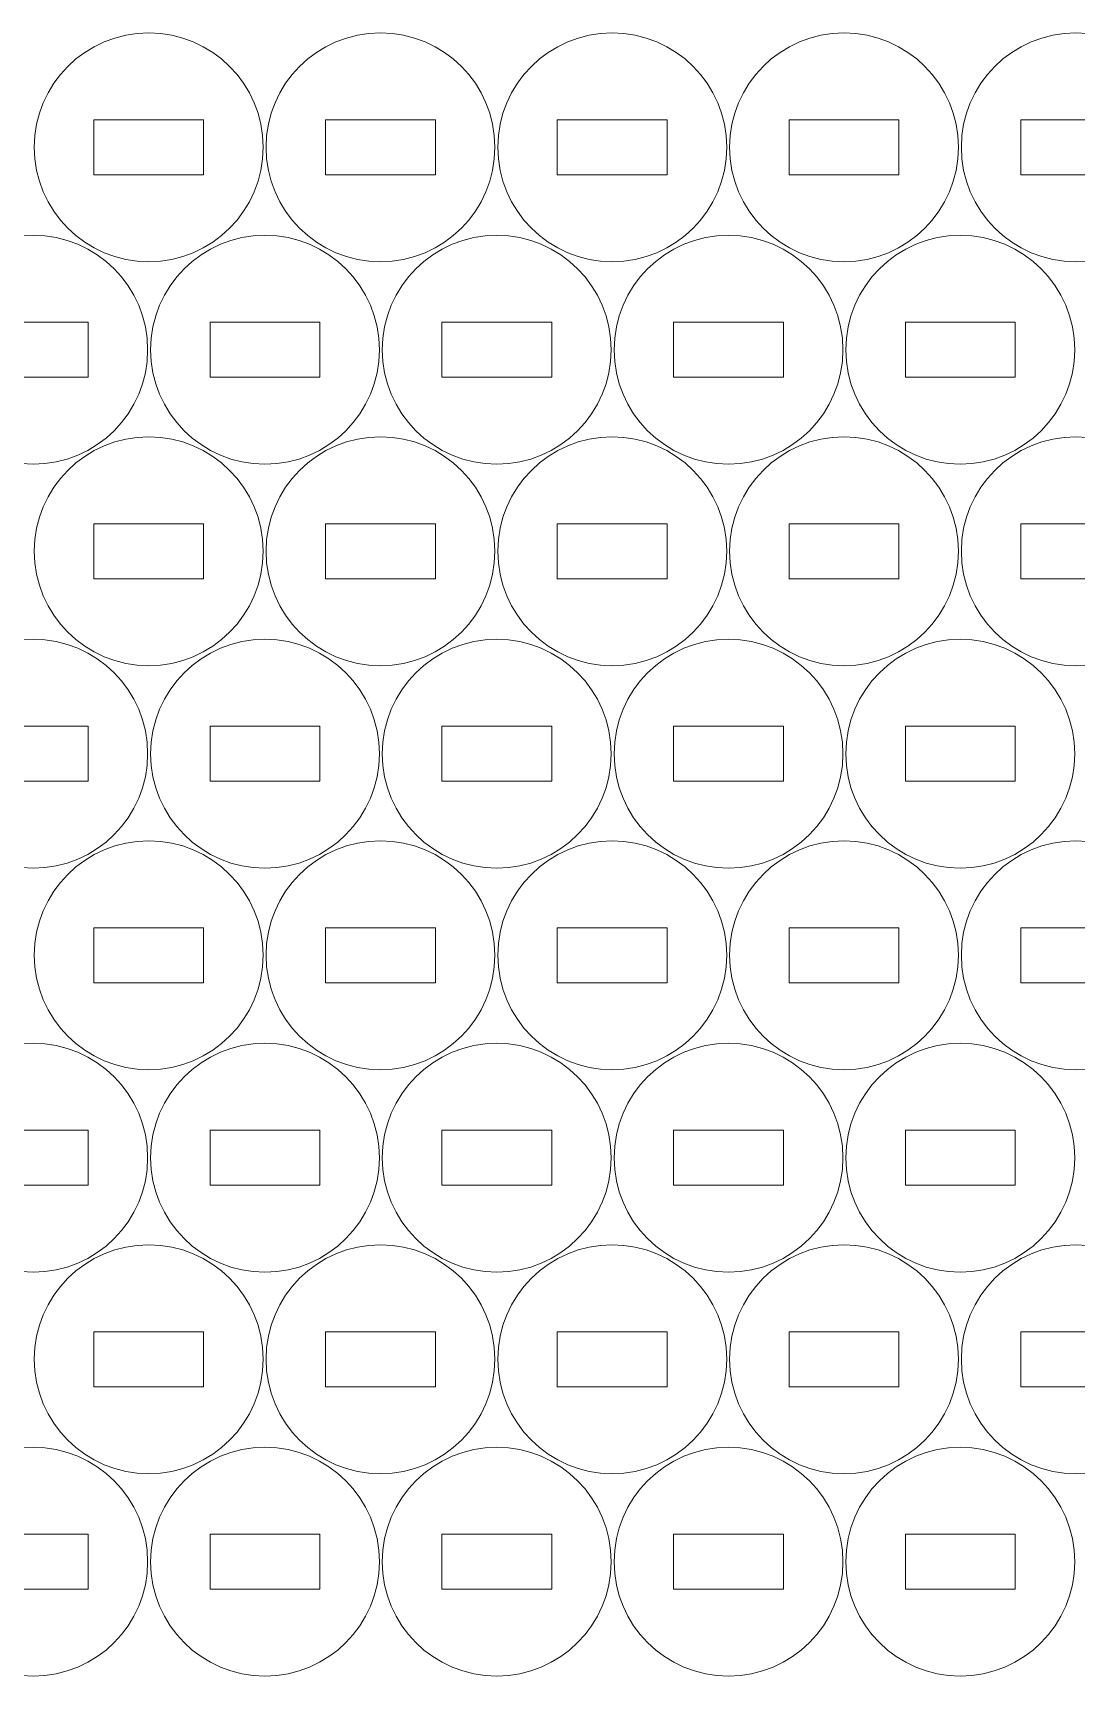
# Model space of a CAD drawing. Header units: millimetres. Extents: x -292 to 292, y -175 to 175.
# Drawn here: x 11.6 to 68.6, y -174.7 to -84.9 of the extents above; entities that cross this region are included whole.
import ezdxf

# ---------------------------------------------------------------- set-up
doc = ezdxf.new("R2010")
doc.units = ezdxf.units.MM
doc.header["$MEASUREMENT"] = 0
doc.layers.add('Camada 1', color=7, linetype='Continuous')

msp = doc.modelspace()

# ---------------------------------------------------------------- linework, layer by layer
at = {"layer": 'Camada 1', "lineweight": 20}
for points in [[(17.9634, -84.9321), (21.4151, -84.9321), (24.2134, -87.7304), (24.2134, -91.1821), (24.2134, -91.1821), (24.2134, -94.6338), (21.4151, -97.4321), (17.9634, -97.4321), (17.9634, -97.4321), (14.5117, -97.4321), (11.7134, -94.6338), (11.7134, -91.1821), (11.7134, -91.1821), (11.7134, -87.7304), (14.5117, -84.9321), (17.9634, -84.9321)], [(30.6222, -84.9321), (34.0739, -84.9321), (36.8722, -87.7304), (36.8722, -91.1821), (36.8722, -91.1821), (36.8722, -94.6338), (34.0739, -97.4321), (30.6222, -97.4321), (30.6222, -97.4321), (27.1705, -97.4321), (24.3722, -94.6338), (24.3722, -91.1821), (24.3722, -91.1821), (24.3722, -87.7304), (27.1705, -84.9321), (30.6222, -84.9321)], [(43.281, -84.9321), (46.7327, -84.9321), (49.531, -87.7304), (49.531, -91.1821), (49.531, -91.1821), (49.531, -94.6338), (46.7327, -97.4321), (43.281, -97.4321), (43.281, -97.4321), (39.8293, -97.4321), (37.031, -94.6338), (37.031, -91.1821), (37.031, -91.1821), (37.031, -87.7304), (39.8293, -84.9321), (43.281, -84.9321)], [(55.9398, -84.9321), (59.3915, -84.9321), (62.1898, -87.7304), (62.1898, -91.1821), (62.1898, -91.1821), (62.1898, -94.6338), (59.3915, -97.4321), (55.9398, -97.4321), (55.9398, -97.4321), (52.4881, -97.4321), (49.6898, -94.6338), (49.6898, -91.1821), (49.6898, -91.1821), (49.6898, -87.7304), (52.4881, -84.9321), (55.9398, -84.9321)], [(68.5986, -84.9321), (72.0503, -84.9321), (74.8486, -87.7304), (74.8486, -91.1821), (74.8486, -91.1821), (74.8486, -94.6338), (72.0503, -97.4321), (68.5986, -97.4321), (68.5986, -97.4321), (65.1469, -97.4321), (62.3486, -94.6338), (62.3486, -91.1821), (62.3486, -91.1821), (62.3486, -87.7304), (65.1469, -84.9321), (68.5986, -84.9321)], [(14.9634, -89.6821), (14.9634, -89.6821), (20.9634, -89.6821), (20.9634, -89.6821), (20.9634, -89.6821), (20.9634, -89.6821), (20.9634, -92.6821), (20.9634, -92.6821), (20.9634, -92.6821), (20.9634, -92.6821), (14.9634, -92.6821), (14.9634, -92.6821), (14.9634, -92.6821), (14.9634, -92.6821), (14.9634, -89.6821), (14.9634, -89.6821)], [(27.6222, -89.6821), (27.6222, -89.6821), (33.6222, -89.6821), (33.6222, -89.6821), (33.6222, -89.6821), (33.6222, -89.6821), (33.6222, -92.6821), (33.6222, -92.6821), (33.6222, -92.6821), (33.6222, -92.6821), (27.6222, -92.6821), (27.6222, -92.6821), (27.6222, -92.6821), (27.6222, -92.6821), (27.6222, -89.6821), (27.6222, -89.6821)], [(40.281, -89.6821), (40.281, -89.6821), (46.281, -89.6821), (46.281, -89.6821), (46.281, -89.6821), (46.281, -89.6821), (46.281, -92.6821), (46.281, -92.6821), (46.281, -92.6821), (46.281, -92.6821), (40.281, -92.6821), (40.281, -92.6821), (40.281, -92.6821), (40.281, -92.6821), (40.281, -89.6821), (40.281, -89.6821)], [(52.9398, -89.6821), (52.9398, -89.6821), (58.9398, -89.6821), (58.9398, -89.6821), (58.9398, -89.6821), (58.9398, -89.6821), (58.9398, -92.6821), (58.9398, -92.6821), (58.9398, -92.6821), (58.9398, -92.6821), (52.9398, -92.6821), (52.9398, -92.6821), (52.9398, -92.6821), (52.9398, -92.6821), (52.9398, -89.6821), (52.9398, -89.6821)], [(65.5986, -89.6821), (65.5986, -89.6821), (71.5986, -89.6821), (71.5986, -89.6821), (71.5986, -89.6821), (71.5986, -89.6821), (71.5986, -92.6821), (71.5986, -92.6821), (71.5986, -92.6821), (71.5986, -92.6821), (65.5986, -92.6821), (65.5986, -92.6821), (65.5986, -92.6821), (65.5986, -92.6821), (65.5986, -89.6821), (65.5986, -89.6821)], [(11.6546, -95.9917), (15.1063, -95.9917), (17.9046, -98.79), (17.9046, -102.2417), (17.9046, -102.2417), (17.9046, -105.6934), (15.1063, -108.4917), (11.6546, -108.4917), (11.6546, -108.4917), (8.2029, -108.4917), (5.4046, -105.6934), (5.4046, -102.2417), (5.4046, -102.2417), (5.4046, -98.79), (8.2029, -95.9917), (11.6546, -95.9917)], [(24.3134, -95.9917), (27.7651, -95.9917), (30.5634, -98.79), (30.5634, -102.2417), (30.5634, -102.2417), (30.5634, -105.6934), (27.7651, -108.4917), (24.3134, -108.4917), (24.3134, -108.4917), (20.8617, -108.4917), (18.0634, -105.6934), (18.0634, -102.2417), (18.0634, -102.2417), (18.0634, -98.79), (20.8617, -95.9917), (24.3134, -95.9917)], [(36.9722, -95.9917), (40.4239, -95.9917), (43.2222, -98.79), (43.2222, -102.2417), (43.2222, -102.2417), (43.2222, -105.6934), (40.4239, -108.4917), (36.9722, -108.4917), (36.9722, -108.4917), (33.5205, -108.4917), (30.7222, -105.6934), (30.7222, -102.2417), (30.7222, -102.2417), (30.7222, -98.79), (33.5205, -95.9917), (36.9722, -95.9917)], [(49.631, -95.9917), (53.0827, -95.9917), (55.881, -98.79), (55.881, -102.2417), (55.881, -102.2417), (55.881, -105.6934), (53.0827, -108.4917), (49.631, -108.4917), (49.631, -108.4917), (46.1793, -108.4917), (43.381, -105.6934), (43.381, -102.2417), (43.381, -102.2417), (43.381, -98.79), (46.1793, -95.9917), (49.631, -95.9917)], [(62.2898, -95.9917), (65.7415, -95.9917), (68.5398, -98.79), (68.5398, -102.2417), (68.5398, -102.2417), (68.5398, -105.6934), (65.7415, -108.4917), (62.2898, -108.4917), (62.2898, -108.4917), (58.8381, -108.4917), (56.0398, -105.6934), (56.0398, -102.2417), (56.0398, -102.2417), (56.0398, -98.79), (58.8381, -95.9917), (62.2898, -95.9917)], [(8.6546, -100.7417), (8.6546, -100.7417), (14.6546, -100.7417), (14.6546, -100.7417), (14.6546, -100.7417), (14.6546, -100.7417), (14.6546, -103.7417), (14.6546, -103.7417), (14.6546, -103.7417), (14.6546, -103.7417), (8.6546, -103.7417), (8.6546, -103.7417), (8.6546, -103.7417), (8.6546, -103.7417), (8.6546, -100.7417), (8.6546, -100.7417)], [(21.3134, -100.7417), (21.3134, -100.7417), (27.3134, -100.7417), (27.3134, -100.7417), (27.3134, -100.7417), (27.3134, -100.7417), (27.3134, -103.7417), (27.3134, -103.7417), (27.3134, -103.7417), (27.3134, -103.7417), (21.3134, -103.7417), (21.3134, -103.7417), (21.3134, -103.7417), (21.3134, -103.7417), (21.3134, -100.7417), (21.3134, -100.7417)], [(33.9722, -100.7417), (33.9722, -100.7417), (39.9722, -100.7417), (39.9722, -100.7417), (39.9722, -100.7417), (39.9722, -100.7417), (39.9722, -103.7417), (39.9722, -103.7417), (39.9722, -103.7417), (39.9722, -103.7417), (33.9722, -103.7417), (33.9722, -103.7417), (33.9722, -103.7417), (33.9722, -103.7417), (33.9722, -100.7417), (33.9722, -100.7417)], [(46.631, -100.7417), (46.631, -100.7417), (52.631, -100.7417), (52.631, -100.7417), (52.631, -100.7417), (52.631, -100.7417), (52.631, -103.7417), (52.631, -103.7417), (52.631, -103.7417), (52.631, -103.7417), (46.631, -103.7417), (46.631, -103.7417), (46.631, -103.7417), (46.631, -103.7417), (46.631, -100.7417), (46.631, -100.7417)], [(59.2898, -100.7417), (59.2898, -100.7417), (65.2898, -100.7417), (65.2898, -100.7417), (65.2898, -100.7417), (65.2898, -100.7417), (65.2898, -103.7417), (65.2898, -103.7417), (65.2898, -103.7417), (65.2898, -103.7417), (59.2898, -103.7417), (59.2898, -103.7417), (59.2898, -103.7417), (59.2898, -103.7417), (59.2898, -100.7417), (59.2898, -100.7417)], [(17.9634, -106.9984), (21.4151, -106.9984), (24.2134, -109.7967), (24.2134, -113.2484), (24.2134, -113.2484), (24.2134, -116.7001), (21.4151, -119.4984), (17.9634, -119.4984), (17.9634, -119.4984), (14.5117, -119.4984), (11.7134, -116.7001), (11.7134, -113.2484), (11.7134, -113.2484), (11.7134, -109.7967), (14.5117, -106.9984), (17.9634, -106.9984)], [(30.6222, -106.9984), (34.0739, -106.9984), (36.8722, -109.7967), (36.8722, -113.2484), (36.8722, -113.2484), (36.8722, -116.7001), (34.0739, -119.4984), (30.6222, -119.4984), (30.6222, -119.4984), (27.1705, -119.4984), (24.3722, -116.7001), (24.3722, -113.2484), (24.3722, -113.2484), (24.3722, -109.7967), (27.1705, -106.9984), (30.6222, -106.9984)], [(43.281, -106.9984), (46.7327, -106.9984), (49.531, -109.7967), (49.531, -113.2484), (49.531, -113.2484), (49.531, -116.7001), (46.7327, -119.4984), (43.281, -119.4984), (43.281, -119.4984), (39.8293, -119.4984), (37.031, -116.7001), (37.031, -113.2484), (37.031, -113.2484), (37.031, -109.7967), (39.8293, -106.9984), (43.281, -106.9984)], [(55.9398, -106.9984), (59.3915, -106.9984), (62.1898, -109.7967), (62.1898, -113.2484), (62.1898, -113.2484), (62.1898, -116.7001), (59.3915, -119.4984), (55.9398, -119.4984), (55.9398, -119.4984), (52.4881, -119.4984), (49.6898, -116.7001), (49.6898, -113.2484), (49.6898, -113.2484), (49.6898, -109.7967), (52.4881, -106.9984), (55.9398, -106.9984)], [(68.5986, -106.9984), (72.0503, -106.9984), (74.8486, -109.7967), (74.8486, -113.2484), (74.8486, -113.2484), (74.8486, -116.7001), (72.0503, -119.4984), (68.5986, -119.4984), (68.5986, -119.4984), (65.1469, -119.4984), (62.3486, -116.7001), (62.3486, -113.2484), (62.3486, -113.2484), (62.3486, -109.7967), (65.1469, -106.9984), (68.5986, -106.9984)], [(14.9634, -111.7484), (14.9634, -111.7484), (20.9634, -111.7484), (20.9634, -111.7484), (20.9634, -111.7484), (20.9634, -111.7484), (20.9634, -114.7484), (20.9634, -114.7484), (20.9634, -114.7484), (20.9634, -114.7484), (14.9634, -114.7484), (14.9634, -114.7484), (14.9634, -114.7484), (14.9634, -114.7484), (14.9634, -111.7484), (14.9634, -111.7484)], [(27.6222, -111.7484), (27.6222, -111.7484), (33.6222, -111.7484), (33.6222, -111.7484), (33.6222, -111.7484), (33.6222, -111.7484), (33.6222, -114.7484), (33.6222, -114.7484), (33.6222, -114.7484), (33.6222, -114.7484), (27.6222, -114.7484), (27.6222, -114.7484), (27.6222, -114.7484), (27.6222, -114.7484), (27.6222, -111.7484), (27.6222, -111.7484)], [(40.281, -111.7484), (40.281, -111.7484), (46.281, -111.7484), (46.281, -111.7484), (46.281, -111.7484), (46.281, -111.7484), (46.281, -114.7484), (46.281, -114.7484), (46.281, -114.7484), (46.281, -114.7484), (40.281, -114.7484), (40.281, -114.7484), (40.281, -114.7484), (40.281, -114.7484), (40.281, -111.7484), (40.281, -111.7484)], [(52.9398, -111.7484), (52.9398, -111.7484), (58.9398, -111.7484), (58.9398, -111.7484), (58.9398, -111.7484), (58.9398, -111.7484), (58.9398, -114.7484), (58.9398, -114.7484), (58.9398, -114.7484), (58.9398, -114.7484), (52.9398, -114.7484), (52.9398, -114.7484), (52.9398, -114.7484), (52.9398, -114.7484), (52.9398, -111.7484), (52.9398, -111.7484)], [(65.5986, -111.7484), (65.5986, -111.7484), (71.5986, -111.7484), (71.5986, -111.7484), (71.5986, -111.7484), (71.5986, -111.7484), (71.5986, -114.7484), (71.5986, -114.7484), (71.5986, -114.7484), (71.5986, -114.7484), (65.5986, -114.7484), (65.5986, -114.7484), (65.5986, -114.7484), (65.5986, -114.7484), (65.5986, -111.7484), (65.5986, -111.7484)], [(11.6546, -118.058), (15.1063, -118.058), (17.9046, -120.8563), (17.9046, -124.308), (17.9046, -124.308), (17.9046, -127.7597), (15.1063, -130.558), (11.6546, -130.558), (11.6546, -130.558), (8.2029, -130.558), (5.4046, -127.7597), (5.4046, -124.308), (5.4046, -124.308), (5.4046, -120.8563), (8.2029, -118.058), (11.6546, -118.058)], [(24.3134, -118.058), (27.7651, -118.058), (30.5634, -120.8563), (30.5634, -124.308), (30.5634, -124.308), (30.5634, -127.7597), (27.7651, -130.558), (24.3134, -130.558), (24.3134, -130.558), (20.8617, -130.558), (18.0634, -127.7597), (18.0634, -124.308), (18.0634, -124.308), (18.0634, -120.8563), (20.8617, -118.058), (24.3134, -118.058)], [(36.9722, -118.058), (40.4239, -118.058), (43.2222, -120.8563), (43.2222, -124.308), (43.2222, -124.308), (43.2222, -127.7597), (40.4239, -130.558), (36.9722, -130.558), (36.9722, -130.558), (33.5205, -130.558), (30.7222, -127.7597), (30.7222, -124.308), (30.7222, -124.308), (30.7222, -120.8563), (33.5205, -118.058), (36.9722, -118.058)], [(49.631, -118.058), (53.0827, -118.058), (55.881, -120.8563), (55.881, -124.308), (55.881, -124.308), (55.881, -127.7597), (53.0827, -130.558), (49.631, -130.558), (49.631, -130.558), (46.1793, -130.558), (43.381, -127.7597), (43.381, -124.308), (43.381, -124.308), (43.381, -120.8563), (46.1793, -118.058), (49.631, -118.058)], [(62.2898, -118.058), (65.7415, -118.058), (68.5398, -120.8563), (68.5398, -124.308), (68.5398, -124.308), (68.5398, -127.7597), (65.7415, -130.558), (62.2898, -130.558), (62.2898, -130.558), (58.8381, -130.558), (56.0398, -127.7597), (56.0398, -124.308), (56.0398, -124.308), (56.0398, -120.8563), (58.8381, -118.058), (62.2898, -118.058)], [(8.6546, -122.808), (8.6546, -122.808), (14.6546, -122.808), (14.6546, -122.808), (14.6546, -122.808), (14.6546, -122.808), (14.6546, -125.808), (14.6546, -125.808), (14.6546, -125.808), (14.6546, -125.808), (8.6546, -125.808), (8.6546, -125.808), (8.6546, -125.808), (8.6546, -125.808), (8.6546, -122.808), (8.6546, -122.808)], [(21.3134, -122.808), (21.3134, -122.808), (27.3134, -122.808), (27.3134, -122.808), (27.3134, -122.808), (27.3134, -122.808), (27.3134, -125.808), (27.3134, -125.808), (27.3134, -125.808), (27.3134, -125.808), (21.3134, -125.808), (21.3134, -125.808), (21.3134, -125.808), (21.3134, -125.808), (21.3134, -122.808), (21.3134, -122.808)], [(33.9722, -122.808), (33.9722, -122.808), (39.9722, -122.808), (39.9722, -122.808), (39.9722, -122.808), (39.9722, -122.808), (39.9722, -125.808), (39.9722, -125.808), (39.9722, -125.808), (39.9722, -125.808), (33.9722, -125.808), (33.9722, -125.808), (33.9722, -125.808), (33.9722, -125.808), (33.9722, -122.808), (33.9722, -122.808)], [(46.631, -122.808), (46.631, -122.808), (52.631, -122.808), (52.631, -122.808), (52.631, -122.808), (52.631, -122.808), (52.631, -125.808), (52.631, -125.808), (52.631, -125.808), (52.631, -125.808), (46.631, -125.808), (46.631, -125.808), (46.631, -125.808), (46.631, -125.808), (46.631, -122.808), (46.631, -122.808)], [(59.2898, -122.808), (59.2898, -122.808), (65.2898, -122.808), (65.2898, -122.808), (65.2898, -122.808), (65.2898, -122.808), (65.2898, -125.808), (65.2898, -125.808), (65.2898, -125.808), (65.2898, -125.808), (59.2898, -125.808), (59.2898, -125.808), (59.2898, -125.808), (59.2898, -125.808), (59.2898, -122.808), (59.2898, -122.808)], [(17.9634, -129.0647), (21.4151, -129.0647), (24.2134, -131.863), (24.2134, -135.3147), (24.2134, -135.3147), (24.2134, -138.7664), (21.4151, -141.5647), (17.9634, -141.5647), (17.9634, -141.5647), (14.5117, -141.5647), (11.7134, -138.7664), (11.7134, -135.3147), (11.7134, -135.3147), (11.7134, -131.863), (14.5117, -129.0647), (17.9634, -129.0647)], [(30.6222, -129.0647), (34.0739, -129.0647), (36.8722, -131.863), (36.8722, -135.3147), (36.8722, -135.3147), (36.8722, -138.7664), (34.0739, -141.5647), (30.6222, -141.5647), (30.6222, -141.5647), (27.1705, -141.5647), (24.3722, -138.7664), (24.3722, -135.3147), (24.3722, -135.3147), (24.3722, -131.863), (27.1705, -129.0647), (30.6222, -129.0647)], [(43.281, -129.0647), (46.7327, -129.0647), (49.531, -131.863), (49.531, -135.3147), (49.531, -135.3147), (49.531, -138.7664), (46.7327, -141.5647), (43.281, -141.5647), (43.281, -141.5647), (39.8293, -141.5647), (37.031, -138.7664), (37.031, -135.3147), (37.031, -135.3147), (37.031, -131.863), (39.8293, -129.0647), (43.281, -129.0647)], [(55.9398, -129.0647), (59.3915, -129.0647), (62.1898, -131.863), (62.1898, -135.3147), (62.1898, -135.3147), (62.1898, -138.7664), (59.3915, -141.5647), (55.9398, -141.5647), (55.9398, -141.5647), (52.4881, -141.5647), (49.6898, -138.7664), (49.6898, -135.3147), (49.6898, -135.3147), (49.6898, -131.863), (52.4881, -129.0647), (55.9398, -129.0647)], [(68.5986, -129.0647), (72.0503, -129.0647), (74.8486, -131.863), (74.8486, -135.3147), (74.8486, -135.3147), (74.8486, -138.7664), (72.0503, -141.5647), (68.5986, -141.5647), (68.5986, -141.5647), (65.1469, -141.5647), (62.3486, -138.7664), (62.3486, -135.3147), (62.3486, -135.3147), (62.3486, -131.863), (65.1469, -129.0647), (68.5986, -129.0647)], [(14.9634, -133.8147), (14.9634, -133.8147), (20.9634, -133.8147), (20.9634, -133.8147), (20.9634, -133.8147), (20.9634, -133.8147), (20.9634, -136.8147), (20.9634, -136.8147), (20.9634, -136.8147), (20.9634, -136.8147), (14.9634, -136.8147), (14.9634, -136.8147), (14.9634, -136.8147), (14.9634, -136.8147), (14.9634, -133.8147), (14.9634, -133.8147)], [(27.6222, -133.8147), (27.6222, -133.8147), (33.6222, -133.8147), (33.6222, -133.8147), (33.6222, -133.8147), (33.6222, -133.8147), (33.6222, -136.8147), (33.6222, -136.8147), (33.6222, -136.8147), (33.6222, -136.8147), (27.6222, -136.8147), (27.6222, -136.8147), (27.6222, -136.8147), (27.6222, -136.8147), (27.6222, -133.8147), (27.6222, -133.8147)], [(40.281, -133.8147), (40.281, -133.8147), (46.281, -133.8147), (46.281, -133.8147), (46.281, -133.8147), (46.281, -133.8147), (46.281, -136.8147), (46.281, -136.8147), (46.281, -136.8147), (46.281, -136.8147), (40.281, -136.8147), (40.281, -136.8147), (40.281, -136.8147), (40.281, -136.8147), (40.281, -133.8147), (40.281, -133.8147)], [(52.9398, -133.8147), (52.9398, -133.8147), (58.9398, -133.8147), (58.9398, -133.8147), (58.9398, -133.8147), (58.9398, -133.8147), (58.9398, -136.8147), (58.9398, -136.8147), (58.9398, -136.8147), (58.9398, -136.8147), (52.9398, -136.8147), (52.9398, -136.8147), (52.9398, -136.8147), (52.9398, -136.8147), (52.9398, -133.8147), (52.9398, -133.8147)], [(65.5986, -133.8147), (65.5986, -133.8147), (71.5986, -133.8147), (71.5986, -133.8147), (71.5986, -133.8147), (71.5986, -133.8147), (71.5986, -136.8147), (71.5986, -136.8147), (71.5986, -136.8147), (71.5986, -136.8147), (65.5986, -136.8147), (65.5986, -136.8147), (65.5986, -136.8147), (65.5986, -136.8147), (65.5986, -133.8147), (65.5986, -133.8147)], [(11.6546, -140.1243), (15.1063, -140.1243), (17.9046, -142.9226), (17.9046, -146.3743), (17.9046, -146.3743), (17.9046, -149.826), (15.1063, -152.6243), (11.6546, -152.6243), (11.6546, -152.6243), (8.2029, -152.6243), (5.4046, -149.826), (5.4046, -146.3743), (5.4046, -146.3743), (5.4046, -142.9226), (8.2029, -140.1243), (11.6546, -140.1243)], [(24.3134, -140.1243), (27.7651, -140.1243), (30.5634, -142.9226), (30.5634, -146.3743), (30.5634, -146.3743), (30.5634, -149.826), (27.7651, -152.6243), (24.3134, -152.6243), (24.3134, -152.6243), (20.8617, -152.6243), (18.0634, -149.826), (18.0634, -146.3743), (18.0634, -146.3743), (18.0634, -142.9226), (20.8617, -140.1243), (24.3134, -140.1243)], [(36.9722, -140.1243), (40.4239, -140.1243), (43.2222, -142.9226), (43.2222, -146.3743), (43.2222, -146.3743), (43.2222, -149.826), (40.4239, -152.6243), (36.9722, -152.6243), (36.9722, -152.6243), (33.5205, -152.6243), (30.7222, -149.826), (30.7222, -146.3743), (30.7222, -146.3743), (30.7222, -142.9226), (33.5205, -140.1243), (36.9722, -140.1243)], [(49.631, -140.1243), (53.0827, -140.1243), (55.881, -142.9226), (55.881, -146.3743), (55.881, -146.3743), (55.881, -149.826), (53.0827, -152.6243), (49.631, -152.6243), (49.631, -152.6243), (46.1793, -152.6243), (43.381, -149.826), (43.381, -146.3743), (43.381, -146.3743), (43.381, -142.9226), (46.1793, -140.1243), (49.631, -140.1243)], [(62.2898, -140.1243), (65.7415, -140.1243), (68.5398, -142.9226), (68.5398, -146.3743), (68.5398, -146.3743), (68.5398, -149.826), (65.7415, -152.6243), (62.2898, -152.6243), (62.2898, -152.6243), (58.8381, -152.6243), (56.0398, -149.826), (56.0398, -146.3743), (56.0398, -146.3743), (56.0398, -142.9226), (58.8381, -140.1243), (62.2898, -140.1243)], [(8.6546, -144.8743), (8.6546, -144.8743), (14.6546, -144.8743), (14.6546, -144.8743), (14.6546, -144.8743), (14.6546, -144.8743), (14.6546, -147.8743), (14.6546, -147.8743), (14.6546, -147.8743), (14.6546, -147.8743), (8.6546, -147.8743), (8.6546, -147.8743), (8.6546, -147.8743), (8.6546, -147.8743), (8.6546, -144.8743), (8.6546, -144.8743)], [(21.3134, -144.8743), (21.3134, -144.8743), (27.3134, -144.8743), (27.3134, -144.8743), (27.3134, -144.8743), (27.3134, -144.8743), (27.3134, -147.8743), (27.3134, -147.8743), (27.3134, -147.8743), (27.3134, -147.8743), (21.3134, -147.8743), (21.3134, -147.8743), (21.3134, -147.8743), (21.3134, -147.8743), (21.3134, -144.8743), (21.3134, -144.8743)], [(33.9722, -144.8743), (33.9722, -144.8743), (39.9722, -144.8743), (39.9722, -144.8743), (39.9722, -144.8743), (39.9722, -144.8743), (39.9722, -147.8743), (39.9722, -147.8743), (39.9722, -147.8743), (39.9722, -147.8743), (33.9722, -147.8743), (33.9722, -147.8743), (33.9722, -147.8743), (33.9722, -147.8743), (33.9722, -144.8743), (33.9722, -144.8743)], [(46.631, -144.8743), (46.631, -144.8743), (52.631, -144.8743), (52.631, -144.8743), (52.631, -144.8743), (52.631, -144.8743), (52.631, -147.8743), (52.631, -147.8743), (52.631, -147.8743), (52.631, -147.8743), (46.631, -147.8743), (46.631, -147.8743), (46.631, -147.8743), (46.631, -147.8743), (46.631, -144.8743), (46.631, -144.8743)], [(59.2898, -144.8743), (59.2898, -144.8743), (65.2898, -144.8743), (65.2898, -144.8743), (65.2898, -144.8743), (65.2898, -144.8743), (65.2898, -147.8743), (65.2898, -147.8743), (65.2898, -147.8743), (65.2898, -147.8743), (59.2898, -147.8743), (59.2898, -147.8743), (59.2898, -147.8743), (59.2898, -147.8743), (59.2898, -144.8743), (59.2898, -144.8743)], [(17.9634, -151.131), (21.4151, -151.131), (24.2134, -153.9293), (24.2134, -157.381), (24.2134, -157.381), (24.2134, -160.8327), (21.4151, -163.631), (17.9634, -163.631), (17.9634, -163.631), (14.5117, -163.631), (11.7134, -160.8327), (11.7134, -157.381), (11.7134, -157.381), (11.7134, -153.9293), (14.5117, -151.131), (17.9634, -151.131)], [(30.6222, -151.131), (34.0739, -151.131), (36.8722, -153.9293), (36.8722, -157.381), (36.8722, -157.381), (36.8722, -160.8327), (34.0739, -163.631), (30.6222, -163.631), (30.6222, -163.631), (27.1705, -163.631), (24.3722, -160.8327), (24.3722, -157.381), (24.3722, -157.381), (24.3722, -153.9293), (27.1705, -151.131), (30.6222, -151.131)], [(43.281, -151.131), (46.7327, -151.131), (49.531, -153.9293), (49.531, -157.381), (49.531, -157.381), (49.531, -160.8327), (46.7327, -163.631), (43.281, -163.631), (43.281, -163.631), (39.8293, -163.631), (37.031, -160.8327), (37.031, -157.381), (37.031, -157.381), (37.031, -153.9293), (39.8293, -151.131), (43.281, -151.131)], [(55.9398, -151.131), (59.3915, -151.131), (62.1898, -153.9293), (62.1898, -157.381), (62.1898, -157.381), (62.1898, -160.8327), (59.3915, -163.631), (55.9398, -163.631), (55.9398, -163.631), (52.4881, -163.631), (49.6898, -160.8327), (49.6898, -157.381), (49.6898, -157.381), (49.6898, -153.9293), (52.4881, -151.131), (55.9398, -151.131)], [(68.5986, -151.131), (72.0503, -151.131), (74.8486, -153.9293), (74.8486, -157.381), (74.8486, -157.381), (74.8486, -160.8327), (72.0503, -163.631), (68.5986, -163.631), (68.5986, -163.631), (65.1469, -163.631), (62.3486, -160.8327), (62.3486, -157.381), (62.3486, -157.381), (62.3486, -153.9293), (65.1469, -151.131), (68.5986, -151.131)], [(14.9634, -155.881), (14.9634, -155.881), (20.9634, -155.881), (20.9634, -155.881), (20.9634, -155.881), (20.9634, -155.881), (20.9634, -158.881), (20.9634, -158.881), (20.9634, -158.881), (20.9634, -158.881), (14.9634, -158.881), (14.9634, -158.881), (14.9634, -158.881), (14.9634, -158.881), (14.9634, -155.881), (14.9634, -155.881)], [(27.6222, -155.881), (27.6222, -155.881), (33.6222, -155.881), (33.6222, -155.881), (33.6222, -155.881), (33.6222, -155.881), (33.6222, -158.881), (33.6222, -158.881), (33.6222, -158.881), (33.6222, -158.881), (27.6222, -158.881), (27.6222, -158.881), (27.6222, -158.881), (27.6222, -158.881), (27.6222, -155.881), (27.6222, -155.881)], [(40.281, -155.881), (40.281, -155.881), (46.281, -155.881), (46.281, -155.881), (46.281, -155.881), (46.281, -155.881), (46.281, -158.881), (46.281, -158.881), (46.281, -158.881), (46.281, -158.881), (40.281, -158.881), (40.281, -158.881), (40.281, -158.881), (40.281, -158.881), (40.281, -155.881), (40.281, -155.881)], [(52.9398, -155.881), (52.9398, -155.881), (58.9398, -155.881), (58.9398, -155.881), (58.9398, -155.881), (58.9398, -155.881), (58.9398, -158.881), (58.9398, -158.881), (58.9398, -158.881), (58.9398, -158.881), (52.9398, -158.881), (52.9398, -158.881), (52.9398, -158.881), (52.9398, -158.881), (52.9398, -155.881), (52.9398, -155.881)], [(65.5986, -155.881), (65.5986, -155.881), (71.5986, -155.881), (71.5986, -155.881), (71.5986, -155.881), (71.5986, -155.881), (71.5986, -158.881), (71.5986, -158.881), (71.5986, -158.881), (71.5986, -158.881), (65.5986, -158.881), (65.5986, -158.881), (65.5986, -158.881), (65.5986, -158.881), (65.5986, -155.881), (65.5986, -155.881)], [(11.6546, -162.1906), (15.1063, -162.1906), (17.9046, -164.9889), (17.9046, -168.4406), (17.9046, -168.4406), (17.9046, -171.8923), (15.1063, -174.6906), (11.6546, -174.6906), (11.6546, -174.6906), (8.2029, -174.6906), (5.4046, -171.8923), (5.4046, -168.4406), (5.4046, -168.4406), (5.4046, -164.9889), (8.2029, -162.1906), (11.6546, -162.1906)], [(24.3134, -162.1906), (27.7651, -162.1906), (30.5634, -164.9889), (30.5634, -168.4406), (30.5634, -168.4406), (30.5634, -171.8923), (27.7651, -174.6906), (24.3134, -174.6906), (24.3134, -174.6906), (20.8617, -174.6906), (18.0634, -171.8923), (18.0634, -168.4406), (18.0634, -168.4406), (18.0634, -164.9889), (20.8617, -162.1906), (24.3134, -162.1906)], [(36.9722, -162.1906), (40.4239, -162.1906), (43.2222, -164.9889), (43.2222, -168.4406), (43.2222, -168.4406), (43.2222, -171.8923), (40.4239, -174.6906), (36.9722, -174.6906), (36.9722, -174.6906), (33.5205, -174.6906), (30.7222, -171.8923), (30.7222, -168.4406), (30.7222, -168.4406), (30.7222, -164.9889), (33.5205, -162.1906), (36.9722, -162.1906)], [(49.631, -162.1906), (53.0827, -162.1906), (55.881, -164.9889), (55.881, -168.4406), (55.881, -168.4406), (55.881, -171.8923), (53.0827, -174.6906), (49.631, -174.6906), (49.631, -174.6906), (46.1793, -174.6906), (43.381, -171.8923), (43.381, -168.4406), (43.381, -168.4406), (43.381, -164.9889), (46.1793, -162.1906), (49.631, -162.1906)], [(62.2898, -162.1906), (65.7415, -162.1906), (68.5398, -164.9889), (68.5398, -168.4406), (68.5398, -168.4406), (68.5398, -171.8923), (65.7415, -174.6906), (62.2898, -174.6906), (62.2898, -174.6906), (58.8381, -174.6906), (56.0398, -171.8923), (56.0398, -168.4406), (56.0398, -168.4406), (56.0398, -164.9889), (58.8381, -162.1906), (62.2898, -162.1906)], [(8.6546, -166.9406), (8.6546, -166.9406), (14.6546, -166.9406), (14.6546, -166.9406), (14.6546, -166.9406), (14.6546, -166.9406), (14.6546, -169.9406), (14.6546, -169.9406), (14.6546, -169.9406), (14.6546, -169.9406), (8.6546, -169.9406), (8.6546, -169.9406), (8.6546, -169.9406), (8.6546, -169.9406), (8.6546, -166.9406), (8.6546, -166.9406)], [(21.3134, -166.9406), (21.3134, -166.9406), (27.3134, -166.9406), (27.3134, -166.9406), (27.3134, -166.9406), (27.3134, -166.9406), (27.3134, -169.9406), (27.3134, -169.9406), (27.3134, -169.9406), (27.3134, -169.9406), (21.3134, -169.9406), (21.3134, -169.9406), (21.3134, -169.9406), (21.3134, -169.9406), (21.3134, -166.9406), (21.3134, -166.9406)], [(33.9722, -166.9406), (33.9722, -166.9406), (39.9722, -166.9406), (39.9722, -166.9406), (39.9722, -166.9406), (39.9722, -166.9406), (39.9722, -169.9406), (39.9722, -169.9406), (39.9722, -169.9406), (39.9722, -169.9406), (33.9722, -169.9406), (33.9722, -169.9406), (33.9722, -169.9406), (33.9722, -169.9406), (33.9722, -166.9406), (33.9722, -166.9406)], [(46.631, -166.9406), (46.631, -166.9406), (52.631, -166.9406), (52.631, -166.9406), (52.631, -166.9406), (52.631, -166.9406), (52.631, -169.9406), (52.631, -169.9406), (52.631, -169.9406), (52.631, -169.9406), (46.631, -169.9406), (46.631, -169.9406), (46.631, -169.9406), (46.631, -169.9406), (46.631, -166.9406), (46.631, -166.9406)], [(59.2898, -166.9406), (59.2898, -166.9406), (65.2898, -166.9406), (65.2898, -166.9406), (65.2898, -166.9406), (65.2898, -166.9406), (65.2898, -169.9406), (65.2898, -169.9406), (65.2898, -169.9406), (65.2898, -169.9406), (59.2898, -169.9406), (59.2898, -169.9406), (59.2898, -169.9406), (59.2898, -169.9406), (59.2898, -166.9406), (59.2898, -166.9406)]]:
    msp.add_open_spline(points, degree=3, knots=[0, 0, 0, 0, 0.2, 0.2, 0.2, 0.2, 0.4, 0.4, 0.4, 0.4, 0.6, 0.6, 0.6, 0.6, 1, 1, 1, 1], dxfattribs=at)

doc.saveas('drawing.dxf')
